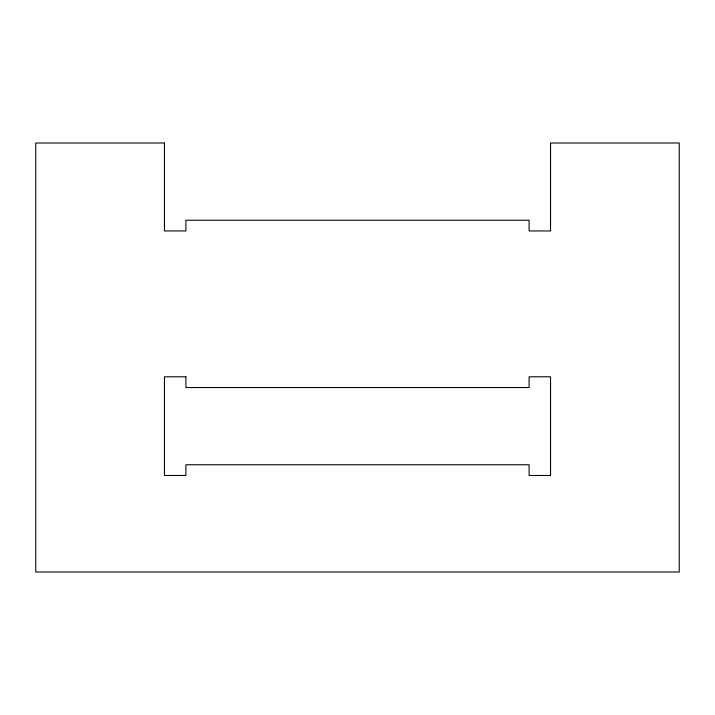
<?xml version="1.0" encoding="UTF-8"?>
<svg xmlns="http://www.w3.org/2000/svg" width="715" height="715" viewBox="0 0 715 715"><rect width="100%" height="100%" fill="white"/><g stroke="black" fill="none" stroke-linecap="round" stroke-linejoin="round"><path stroke-width="1.07" d="M164.45 143L35.75 143L35.75 572L679.25 572L679.25 143L550.55 143L550.55 230.945L529.1 230.945L529.1 220.22L185.9 220.22L185.9 230.945L164.45 230.945L164.45 143M185.9 376.805L164.45 376.805L164.45 475.475L185.9 475.475L185.9 464.75L529.1 464.75L529.1 475.475L550.55 475.475L550.55 376.805L529.1 376.805L529.1 387.53L185.9 387.53L185.9 376.805"/></g></svg>
